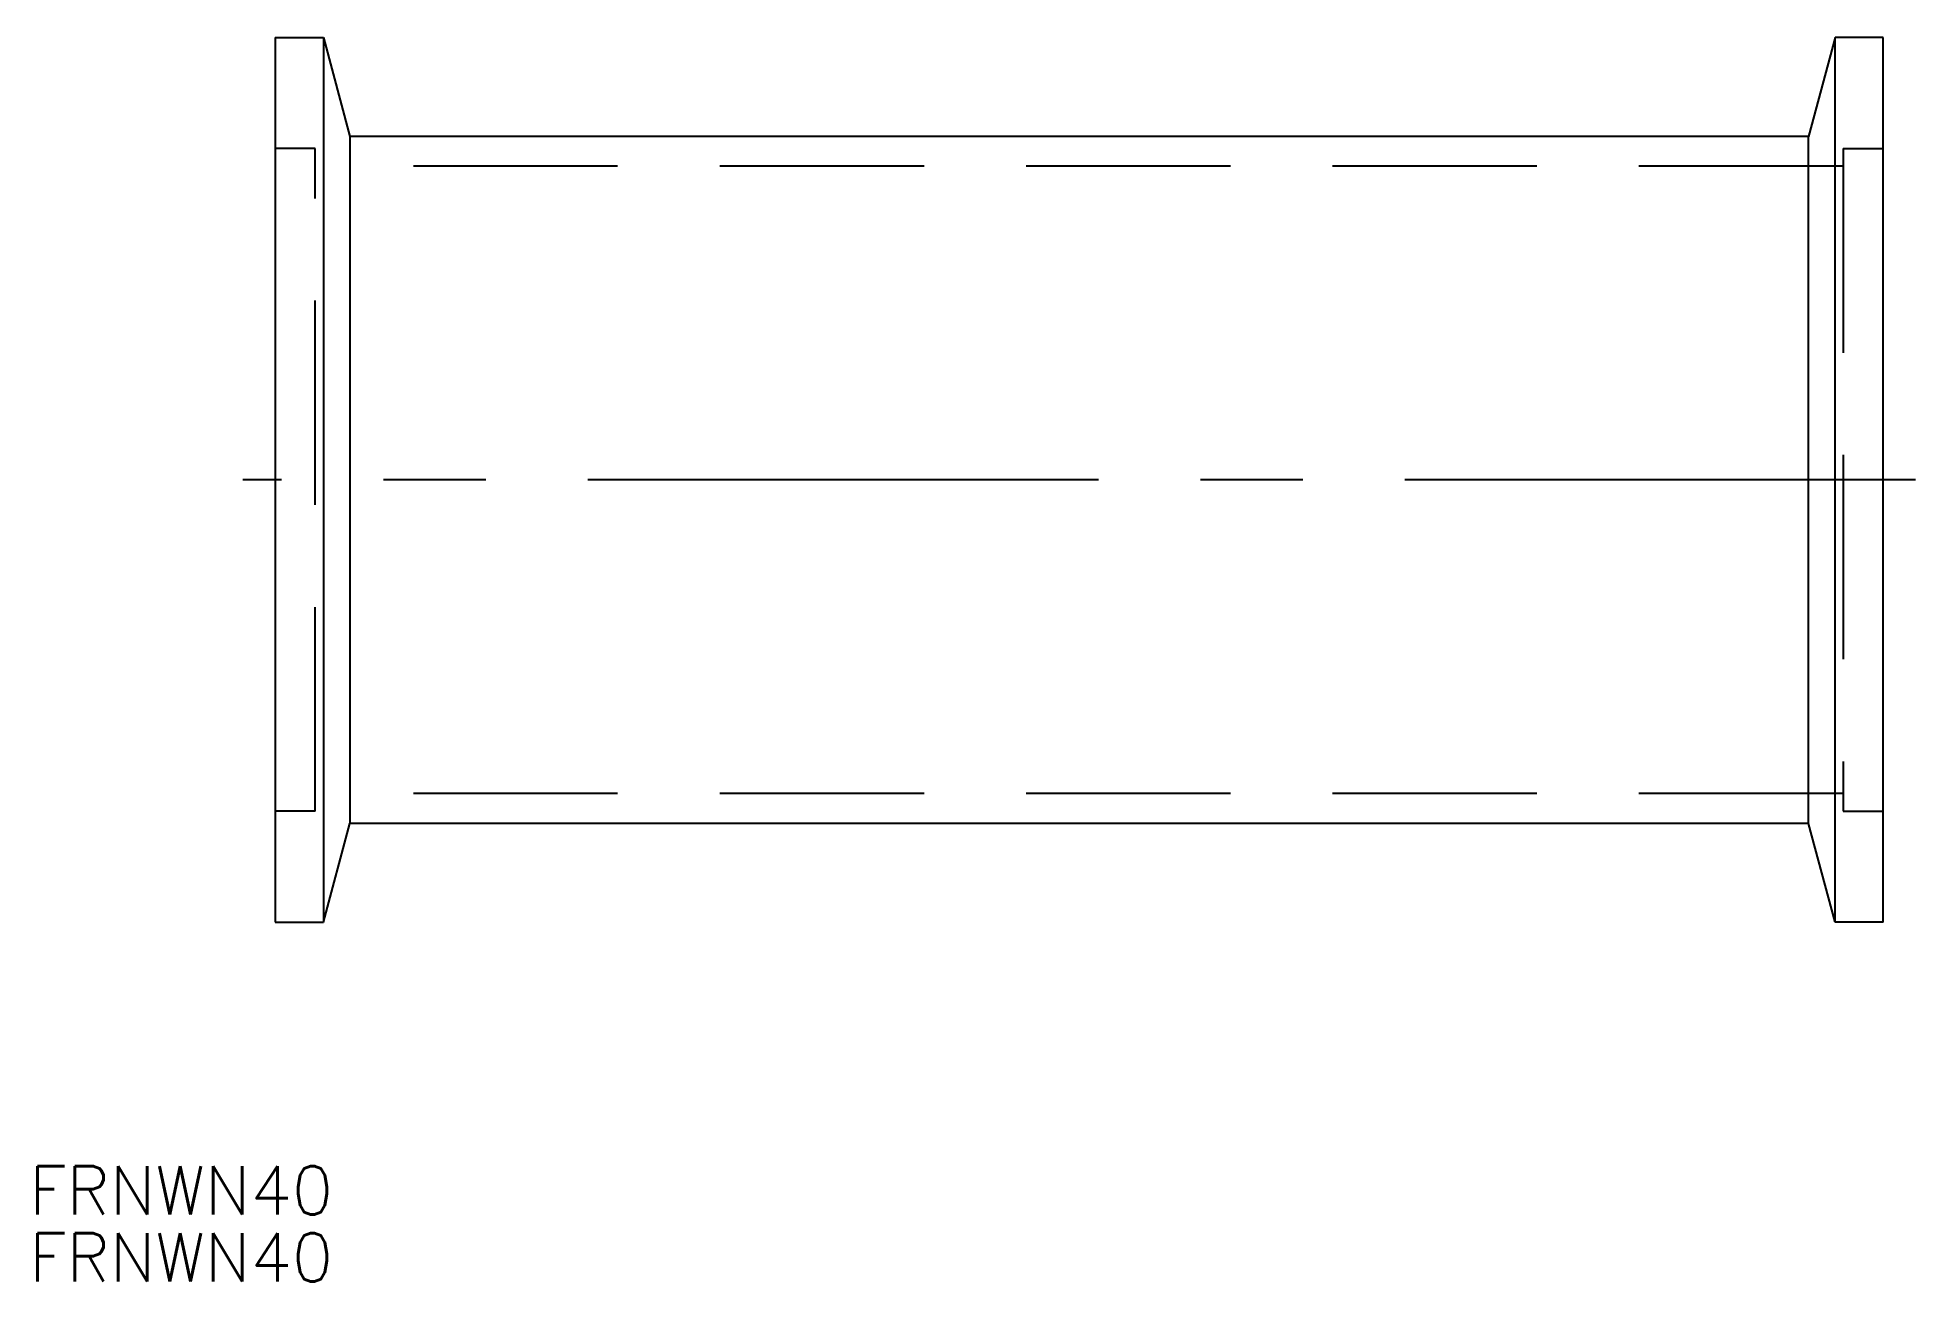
# Model space of a CAD drawing. Extents: x -15 to 102, y -50 to 28.
import ezdxf

# ---------------------------------------------------------------- set-up
doc = ezdxf.new("R2010")
doc.units = 0
doc.linetypes.add('CENTER', pattern=[50.8, 31.75, -6.35, 6.35, -6.35])
doc.linetypes.add('DASHED', pattern=[19.05, 12.7, -6.35])
doc.layers.get('0').update_dxf_attribs({"linetype": 'CONTINUOUS'})
doc.layers.add('CENTER', color=1, linetype='CENTER')
doc.styles.get("Standard").update_dxf_attribs({"font": 'txt.shx', "height": 3, "bigfont": 'bigfont.shx'})

msp = doc.modelspace()

# ---------------------------------------------------------------- linework, layer by layer
at = {"color": 7, "linetype": 'CONTINUOUS'}
for p, q in [((0, 27.5), (3, 27.5)), ((0, 27.5), (0, -27.5)), ((3, 27.5), (4.65, 21.35)), ((3, 27.5), (3, -27.5)), ((97, 27.5), (95.35, 21.35)), ((100, 27.5), (97, 27.5)), ((97, -27.5), (97, 27.5)), ((100, -27.5), (100, 27.5)), ((95.35, 21.35), (4.65, 21.35)), ((4.65, 21.35), (4.65, -21.35)), ((95.35, -21.35), (95.35, 21.35)), ((3, -27.5), (4.65, -21.35)), ((95.35, -21.35), (4.65, -21.35)), ((97, -27.5), (95.35, -21.35)), ((0, -27.5), (3, -27.5)), ((100, -27.5), (97, -27.5))]:
    msp.add_line(p, q, dxfattribs=at)
at = {"color": 3, "linetype": 'DASHED'}
for p, q in [((2.5, 20.6), (0, 20.6)), ((2.5, -20.6), (2.5, 20.6)), ((97.5, 20.6), (100, 20.6)), ((97.5, 20.6), (97.5, -20.6)), ((97.5, 19.5), (2.5, 19.5)), ((97.5, -19.5), (2.5, -19.5)), ((2.5, -20.6), (0, -20.6)), ((97.5, -20.6), (100, -20.6))]:
    msp.add_line(p, q, dxfattribs=at)
at = {"layer": 'CENTER', "color": 1, "linetype": 'CENTER'}
msp.add_line((102, 0), (-2, 0), dxfattribs=at)

# ---------------------------------------------------------------- texts
at = {"color": 7, "linetype": 'CONTINUOUS'}
for p in [(-15.29, -45.66), (-15.29, -49.83)]:
    msp.add_text('FRNWN40', height=3, dxfattribs=at).set_placement(p)

doc.saveas('drawing.dxf')
